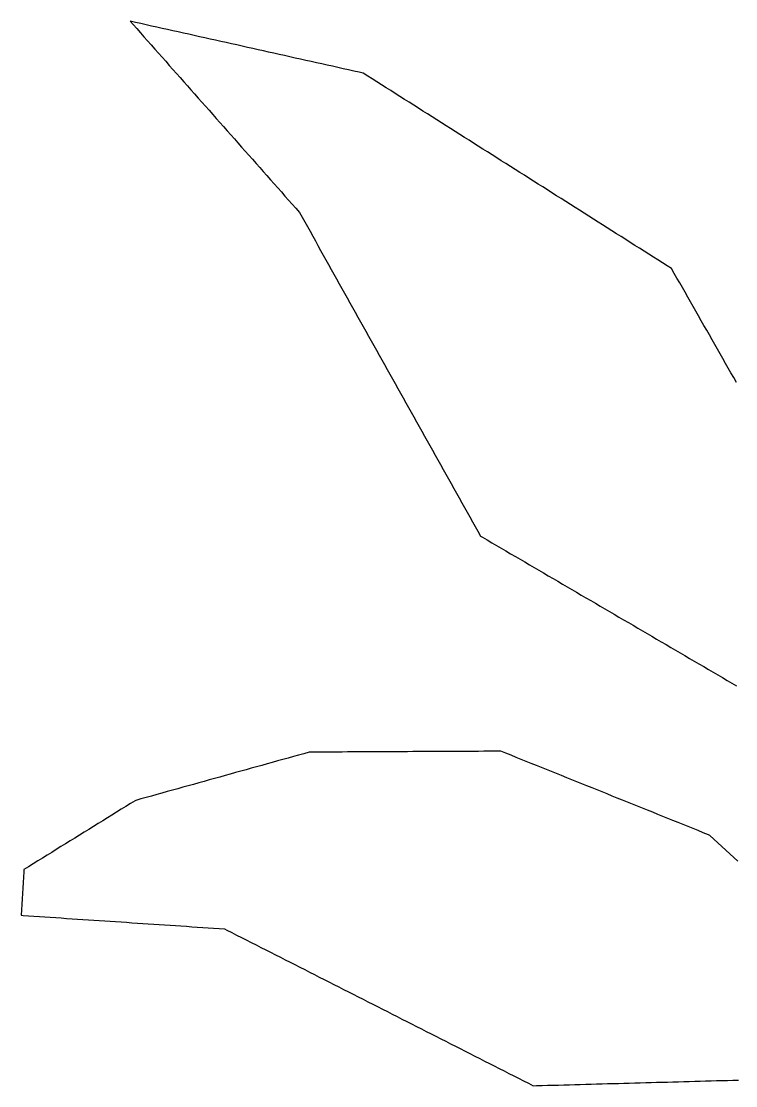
# Model space of a CAD drawing. Header units: millimetres. Extents: x 230 to 3347, y 514 to 5196.
# Drawn here: x 230.3 to 361.3, y 3060.4 to 3255.5 of the extents above; entities that cross this region are included whole.
import ezdxf

# ---------------------------------------------------------------- set-up
doc = ezdxf.new("R2010")
doc.units = ezdxf.units.MM
doc.layers.add('ALL_ISLANDS', color=7, linetype='Continuous')
doc.layers.add('OUTLINE_ISLAND_01', color=7, linetype='Continuous')

msp = doc.modelspace()

# ---------------------------------------------------------------- linework, layer by layer
at = {"layer": 'ALL_ISLANDS'}
for points in [[(361.4411, 3189.328), (360.9461, 3190.1969), (360.451, 3191.0658), (359.956, 3191.9346), (359.461, 3192.8035), (358.9659, 3193.6724), (358.4709, 3194.5412), (357.9758, 3195.4101), (357.4808, 3196.279), (356.9858, 3197.1479), (356.4907, 3198.0167), (355.9957, 3198.8856), (355.5007, 3199.7545), (355.0056, 3200.6233), (354.5106, 3201.4922), (354.0155, 3202.3611), (353.5205, 3203.23), (353.0255, 3204.0988), (352.5304, 3204.9677), (352.0354, 3205.8366), (351.5404, 3206.7054), (351.0453, 3207.5743), (350.5503, 3208.4432), (350.0552, 3209.3121), (349.5602, 3210.1809), (348.746, 3210.6967), (347.9013, 3211.2318), (347.0565, 3211.767), (346.2118, 3212.3021), (345.367, 3212.8373), (344.5223, 3213.3724), (343.6775, 3213.9076), (342.8327, 3214.4427), (341.988, 3214.9779), (341.1432, 3215.513), (340.2985, 3216.0482), (339.4537, 3216.5833), (338.609, 3217.1185), (337.7642, 3217.6536), (336.9194, 3218.1888), (336.0747, 3218.7239), (335.2299, 3219.2591), (334.3852, 3219.7942), (333.5404, 3220.3294), (332.6956, 3220.8645), (331.8509, 3221.3997), (331.0061, 3221.9348), (330.1614, 3222.47), (329.3166, 3223.0051), (328.4719, 3223.5403), (327.6271, 3224.0754), (326.7823, 3224.6106), (325.9376, 3225.1457), (325.0928, 3225.6809), (324.2481, 3226.216), (323.4033, 3226.7512), (322.5586, 3227.2863), (321.7138, 3227.8215), (320.869, 3228.3566), (320.0243, 3228.8918), (319.1795, 3229.4269), (318.3348, 3229.9621), (317.49, 3230.4972), (316.6453, 3231.0324), (315.8005, 3231.5675), (314.9557, 3232.1026), (314.111, 3232.6378), (313.2662, 3233.1729), (312.4215, 3233.7081), (311.5767, 3234.2432), (310.7319, 3234.7784), (309.8872, 3235.3135), (309.0424, 3235.8487), (308.1977, 3236.3838), (307.3529, 3236.919), (306.5082, 3237.4541), (305.6634, 3237.9893), (304.8186, 3238.5244), (303.9739, 3239.0596), (303.1291, 3239.5947), (302.2844, 3240.1299), (301.4396, 3240.665), (300.5949, 3241.2002), (299.7501, 3241.7353), (298.9053, 3242.2705), (298.0606, 3242.8056), (297.2158, 3243.3408), (296.3711, 3243.8759), (295.5263, 3244.4111), (294.6815, 3244.9462), (293.8368, 3245.4814), (292.992, 3246.0165), (292.2737, 3246.1764), (291.2976, 3246.3937), (290.3215, 3246.611), (289.3454, 3246.8283), (288.3693, 3247.0456), (287.3932, 3247.2629), (286.4171, 3247.4802), (285.441, 3247.6975), (284.4648, 3247.9148), (283.4887, 3248.1321), (282.5126, 3248.3494), (281.5365, 3248.5667), (280.5604, 3248.784), (279.5843, 3249.0013), (278.6082, 3249.2186), (277.6321, 3249.4359), (276.656, 3249.6532), (275.6799, 3249.8705), (274.7038, 3250.0878), (273.7277, 3250.3051), (272.7516, 3250.5224), (271.7755, 3250.7397), (270.7994, 3250.957), (269.8233, 3251.1743), (268.8472, 3251.3916), (267.8711, 3251.6089), (266.895, 3251.8262), (265.9189, 3252.0435), (264.9427, 3252.2608), (263.9666, 3252.4781), (262.9905, 3252.6954), (262.0144, 3252.9127), (261.0383, 3253.13), (260.0622, 3253.3473), (259.0861, 3253.5646), (258.11, 3253.7819), (257.1339, 3253.9992), (256.1578, 3254.2165), (255.1817, 3254.4338), (254.2056, 3254.6511), (253.2295, 3254.8684), (252.2534, 3255.0857), (251.2773, 3255.303), (250.3012, 3255.5203), (250.8309, 3254.9221), (251.4938, 3254.1734), (252.1567, 3253.4247), (252.8197, 3252.676), (253.4826, 3251.9274), (254.1455, 3251.1787), (254.8084, 3250.43), (255.4714, 3249.6813), (256.1343, 3248.9327), (256.7972, 3248.184), (257.4602, 3247.4353), (258.1231, 3246.6866), (258.786, 3245.9379), (259.449, 3245.1893), (260.1119, 3244.4406), (260.7748, 3243.6919), (261.4378, 3242.9432), (262.1007, 3242.1945), (262.7636, 3241.4459), (263.4266, 3240.6972), (264.0895, 3239.9485), (264.7524, 3239.1998), (265.4154, 3238.4511), (266.0783, 3237.7025), (266.7412, 3236.9538), (267.4042, 3236.2051), (268.0671, 3235.4564), (268.73, 3234.7077), (269.393, 3233.9591), (270.0559, 3233.2104), (270.7188, 3232.4617), (271.3817, 3231.713), (272.0447, 3230.9643), (272.7076, 3230.2157), (273.3705, 3229.467), (274.0335, 3228.7183), (274.6964, 3227.9696), (275.3593, 3227.2209), (276.0223, 3226.4723), (276.6852, 3225.7236), (277.3481, 3224.9749), (278.0111, 3224.2262), (278.674, 3223.4775), (279.3369, 3222.7289), (279.9999, 3221.9802), (280.6628, 3221.2315), (281.3257, 3220.4828), (281.798, 3219.6381), (282.286, 3218.7653), (282.774, 3217.8925), (283.2621, 3217.0196), (283.7501, 3216.1468), (284.2381, 3215.274), (284.7261, 3214.4011), (285.2141, 3213.5283), (285.7022, 3212.6555), (286.1902, 3211.7826), (286.6782, 3210.9098), (287.1662, 3210.037), (287.6542, 3209.1641), (288.1423, 3208.2913), (288.6303, 3207.4185), (289.1183, 3206.5456), (289.6063, 3205.6728), (290.0943, 3204.8), (290.5823, 3203.9271), (291.0704, 3203.0543), (291.5584, 3202.1815), (292.0464, 3201.3086), (292.5344, 3200.4358), (293.0224, 3199.563), (293.5105, 3198.6901), (293.9985, 3197.8173), (294.4865, 3196.9445), (294.9745, 3196.0716), (295.4625, 3195.1988), (295.9506, 3194.326), (296.4386, 3193.4531), (296.9266, 3192.5803), (297.4146, 3191.7075), (297.9026, 3190.8346), (298.3906, 3189.9618), (298.8787, 3189.089), (299.3667, 3188.2161), (299.8547, 3187.3433), (300.3427, 3186.4705), (300.8307, 3185.5976), (301.3188, 3184.7248), (301.8068, 3183.852), (302.2948, 3182.9791), (302.7828, 3182.1063), (303.2708, 3181.2335), (303.7589, 3180.3606), (304.2469, 3179.4878), (304.7349, 3178.615), (305.2229, 3177.7421), (305.7109, 3176.8693), (306.199, 3175.9965), (306.687, 3175.1236), (307.175, 3174.2508), (307.663, 3173.378), (308.151, 3172.5052), (308.639, 3171.6323), (309.1271, 3170.7595), (309.6151, 3169.8867), (310.1031, 3169.0138), (310.5911, 3168.141), (311.0791, 3167.2682), (311.5672, 3166.3953), (312.0552, 3165.5225), (312.5432, 3164.6497), (313.0312, 3163.7768), (313.5192, 3162.904), (314.0073, 3162.0312), (314.4953, 3161.1583), (314.8676, 3160.9406), (315.7308, 3160.4358), (316.5941, 3159.9311), (317.4573, 3159.4263), (318.3206, 3158.9215), (319.1838, 3158.4167), (320.0471, 3157.912), (320.9103, 3157.4072), (321.7736, 3156.9024), (322.6368, 3156.3976), (323.5001, 3155.8929), (324.3633, 3155.3881), (325.2266, 3154.8833), (326.0898, 3154.3785), (326.9531, 3153.8737), (327.8163, 3153.369), (328.6796, 3152.8642), (329.5428, 3152.3594), (330.4061, 3151.8546), (331.2693, 3151.3499), (332.1326, 3150.8451), (332.9958, 3150.3403), (333.8591, 3149.8355), (334.7223, 3149.3308), (335.5856, 3148.826), (336.4488, 3148.3212), (337.3121, 3147.8164), (338.1753, 3147.3117), (339.0386, 3146.8069), (339.9018, 3146.3021), (340.7651, 3145.7973), (341.6283, 3145.2925), (342.4916, 3144.7878), (343.3548, 3144.283), (344.2181, 3143.7782), (345.0813, 3143.2734), (345.9446, 3142.7687), (346.8078, 3142.2639), (347.6711, 3141.7591), (348.5343, 3141.2543), (349.3976, 3140.7496), (350.2608, 3140.2448), (351.1241, 3139.74), (351.9873, 3139.2352), (352.8506, 3138.7305), (353.7138, 3138.2257), (354.5771, 3137.7209), (355.4403, 3137.2161), (356.3036, 3136.7113), (357.1668, 3136.2066), (358.0301, 3135.7018), (358.8933, 3135.197), (359.7566, 3134.6922), (360.6198, 3134.1875), (361.4831, 3133.6827)], [(361.7322, 3101.5226), (360.9984, 3102.202), (360.2647, 3102.8815), (359.5309, 3103.5609), (358.7971, 3104.2403), (358.0634, 3104.9197), (357.3296, 3105.5991), (356.5959, 3106.2785), (356.3039, 3106.396), (355.3762, 3106.7694), (354.4485, 3107.1427), (353.5208, 3107.5161), (352.5931, 3107.8895), (351.6654, 3108.2628), (350.7378, 3108.6362), (349.8101, 3109.0095), (348.8824, 3109.3829), (347.9547, 3109.7563), (347.027, 3110.1296), (346.0993, 3110.503), (345.1716, 3110.8763), (344.2439, 3111.2497), (343.3163, 3111.6231), (342.3886, 3111.9964), (341.4609, 3112.3698), (340.5332, 3112.7431), (339.6055, 3113.1165), (338.6778, 3113.4899), (337.7501, 3113.8632), (336.8225, 3114.2366), (335.8948, 3114.6099), (334.9671, 3114.9833), (334.0394, 3115.3567), (333.1117, 3115.73), (332.184, 3116.1034), (331.2563, 3116.4767), (330.3286, 3116.8501), (329.401, 3117.2234), (328.4733, 3117.5968), (327.5456, 3117.9702), (326.6179, 3118.3435), (325.6902, 3118.7169), (324.7625, 3119.0902), (323.8348, 3119.4636), (322.9071, 3119.837), (321.9795, 3120.2103), (321.0518, 3120.5837), (320.1241, 3120.957), (319.1964, 3121.3304), (318.2687, 3121.7038), (318.1401, 3121.7031), (317.1402, 3121.6982), (316.1402, 3121.6932), (315.1402, 3121.6883), (314.1402, 3121.6833), (313.1402, 3121.6784), (312.1402, 3121.6734), (311.1402, 3121.6685), (310.1402, 3121.6635), (309.1402, 3121.6586), (308.1403, 3121.6537), (307.1403, 3121.6487), (306.1403, 3121.6438), (305.1403, 3121.6388), (304.1403, 3121.6339), (303.1403, 3121.6289), (302.1403, 3121.624), (301.1403, 3121.619), (300.1404, 3121.6141), (299.1404, 3121.6091), (298.1404, 3121.6042), (297.1404, 3121.5992), (296.1404, 3121.5943), (295.1404, 3121.5893), (294.1404, 3121.5844), (293.1404, 3121.5795), (292.1405, 3121.5745), (291.1405, 3121.5696), (290.1405, 3121.5646), (289.1405, 3121.5597), (288.1405, 3121.5547), (287.1405, 3121.5498), (286.1405, 3121.5448), (285.1405, 3121.5399), (284.1406, 3121.5349), (283.1406, 3121.53), (283.0959, 3121.5176), (282.1323, 3121.2502), (281.1687, 3120.9827), (280.2051, 3120.7153), (279.2416, 3120.4479), (278.278, 3120.1805), (277.3144, 3119.913), (276.3508, 3119.6456), (275.3873, 3119.3782), (274.4237, 3119.1108), (273.4601, 3118.8434), (272.4965, 3118.5759), (271.5329, 3118.3085), (270.5694, 3118.0411), (269.6058, 3117.7737), (268.6422, 3117.5062), (267.6786, 3117.2388), (266.715, 3116.9714), (265.7515, 3116.704), (264.7879, 3116.4366), (263.8243, 3116.1691), (262.8607, 3115.9017), (261.8971, 3115.6343), (260.9336, 3115.3669), (259.97, 3115.0994), (259.0064, 3114.832), (258.0428, 3114.5646), (257.0792, 3114.2972), (256.1157, 3114.0297), (255.1521, 3113.7623), (254.1885, 3113.4949), (253.2249, 3113.2275), (252.2613, 3112.9601), (251.2978, 3112.6926), (251.2036, 3112.6343), (250.3532, 3112.1081), (249.5029, 3111.5819), (248.6525, 3111.0557), (247.8022, 3110.5295), (246.9518, 3110.0033), (246.1015, 3109.4771), (245.2511, 3108.9508), (244.4008, 3108.4246), (243.5504, 3107.8984), (242.7001, 3107.3722), (241.8497, 3106.846), (240.9994, 3106.3198), (240.149, 3105.7936), (239.2987, 3105.2673), (238.4483, 3104.7411), (237.598, 3104.2149), (236.7476, 3103.6887), (235.8973, 3103.1625), (235.0469, 3102.6363), (234.1965, 3102.1101), (233.3462, 3101.5838), (232.4958, 3101.0576), (231.6455, 3100.5314), (230.7951, 3100.0052), (230.7726, 3099.6061), (230.7163, 3098.6077), (230.66, 3097.6093), (230.6037, 3096.6108), (230.5474, 3095.6124), (230.4911, 3094.614), (230.4348, 3093.6156), (230.3785, 3092.6172), (230.3222, 3091.6188), (230.6565, 3091.5965), (231.6543, 3091.5302), (232.6521, 3091.4638), (233.6499, 3091.3974), (234.6477, 3091.3311), (235.6454, 3091.2647), (236.6432, 3091.1983), (237.641, 3091.1319), (238.6388, 3091.0656), (239.6366, 3090.9992), (240.6344, 3090.9328), (241.6322, 3090.8665), (242.63, 3090.8001), (243.6278, 3090.7337), (244.6256, 3090.6673), (245.6234, 3090.601), (246.6212, 3090.5346), (247.619, 3090.4682), (248.6168, 3090.4019), (249.6146, 3090.3355), (250.6124, 3090.2691), (251.6102, 3090.2027), (252.608, 3090.1364), (253.6058, 3090.07), (254.6036, 3090.0036), (255.6013, 3089.9373), (256.5991, 3089.8709), (257.5969, 3089.8045), (258.5947, 3089.7381), (259.5925, 3089.6718), (260.5903, 3089.6054), (261.5881, 3089.539), (262.5859, 3089.4727), (263.5837, 3089.4063), (264.5815, 3089.3399), (265.5793, 3089.2735), (266.5771, 3089.2072), (267.5749, 3089.1408), (268.0173, 3088.9161), (268.9088, 3088.4632), (269.8004, 3088.0103), (270.692, 3087.5574), (271.5835, 3087.1045), (272.4751, 3086.6516), (273.3667, 3086.1987), (274.2582, 3085.7458), (275.1498, 3085.2929), (276.0413, 3084.8401), (276.9329, 3084.3872), (277.8245, 3083.9343), (278.716, 3083.4814), (279.6076, 3083.0285), (280.4992, 3082.5756), (281.3907, 3082.1227), (282.2823, 3081.6698), (283.1739, 3081.2169), (284.0654, 3080.764), (284.957, 3080.3111), (285.8486, 3079.8582), (286.7401, 3079.4053), (287.6317, 3078.9525), (288.5233, 3078.4996), (289.4148, 3078.0467), (290.3064, 3077.5938), (291.198, 3077.1409), (292.0895, 3076.688), (292.9811, 3076.2351), (293.8727, 3075.7822), (294.7642, 3075.3293), (295.6558, 3074.8764), (296.5473, 3074.4235), (297.4389, 3073.9706), (298.3305, 3073.5177), (299.222, 3073.0649), (300.1136, 3072.612), (301.0052, 3072.1591), (301.8967, 3071.7062), (302.7883, 3071.2533), (303.6799, 3070.8004), (304.5714, 3070.3475), (305.463, 3069.8946), (306.3546, 3069.4417), (307.2461, 3068.9888), (308.1377, 3068.5359), (309.0293, 3068.083), (309.9208, 3067.6301), (310.8124, 3067.1773), (311.704, 3066.7244), (312.5955, 3066.2715), (313.4871, 3065.8186), (314.3786, 3065.3657), (315.2702, 3064.9128), (316.1618, 3064.4599), (317.0533, 3064.007), (317.9449, 3063.5541), (318.8365, 3063.1012), (319.728, 3062.6483), (320.6196, 3062.1954), (321.5112, 3061.7425), (322.4027, 3061.2897), (323.2943, 3060.8368), (324.1859, 3060.3839), (324.8165, 3060.4013), (325.8161, 3060.4288), (326.8157, 3060.4564), (327.8153, 3060.484), (328.8149, 3060.5115), (329.8146, 3060.5391), (330.8142, 3060.5667), (331.8138, 3060.5942), (332.8134, 3060.6218), (333.813, 3060.6494), (334.8127, 3060.677), (335.8123, 3060.7045), (336.8119, 3060.7321), (337.8115, 3060.7597), (338.8111, 3060.7872), (339.8108, 3060.8148), (340.8104, 3060.8424), (341.81, 3060.8699), (342.8096, 3060.8975), (343.8092, 3060.9251), (344.8089, 3060.9527), (345.8085, 3060.9802), (346.8081, 3061.0078), (347.8077, 3061.0354), (348.8073, 3061.0629), (349.807, 3061.0905), (350.8066, 3061.1181), (351.8062, 3061.1456), (352.8058, 3061.1732), (353.8054, 3061.2008), (354.8051, 3061.2284), (355.8047, 3061.2559), (356.8043, 3061.2835), (357.8039, 3061.3111), (358.8035, 3061.3386), (359.8032, 3061.3662), (360.8028, 3061.3938), (361.8024, 3061.4213)]]:
    msp.add_lwpolyline(points, dxfattribs=at)
at = {"layer": 'OUTLINE_ISLAND_01'}
for points in [[(361.4411, 3189.328), (360.9461, 3190.1969), (360.451, 3191.0658), (359.956, 3191.9346), (359.461, 3192.8035), (358.9659, 3193.6724), (358.4709, 3194.5412), (357.9758, 3195.4101), (357.4808, 3196.279), (356.9858, 3197.1479), (356.4907, 3198.0167), (355.9957, 3198.8856), (355.5007, 3199.7545), (355.0056, 3200.6233), (354.5106, 3201.4922), (354.0155, 3202.3611), (353.5205, 3203.23), (353.0255, 3204.0988), (352.5304, 3204.9677), (352.0354, 3205.8366), (351.5404, 3206.7054), (351.0453, 3207.5743), (350.5503, 3208.4432), (350.0552, 3209.3121), (349.5602, 3210.1809), (348.746, 3210.6967), (347.9013, 3211.2318), (347.0565, 3211.767), (346.2118, 3212.3021), (345.367, 3212.8373), (344.5223, 3213.3724), (343.6775, 3213.9076), (342.8327, 3214.4427), (341.988, 3214.9779), (341.1432, 3215.513), (340.2985, 3216.0482), (339.4537, 3216.5833), (338.609, 3217.1185), (337.7642, 3217.6536), (336.9194, 3218.1888), (336.0747, 3218.7239), (335.2299, 3219.2591), (334.3852, 3219.7942), (333.5404, 3220.3294), (332.6956, 3220.8645), (331.8509, 3221.3997), (331.0061, 3221.9348), (330.1614, 3222.47), (329.3166, 3223.0051), (328.4719, 3223.5403), (327.6271, 3224.0754), (326.7823, 3224.6106), (325.9376, 3225.1457), (325.0928, 3225.6809), (324.2481, 3226.216), (323.4033, 3226.7512), (322.5586, 3227.2863), (321.7138, 3227.8215), (320.869, 3228.3566), (320.0243, 3228.8918), (319.1795, 3229.4269), (318.3348, 3229.9621), (317.49, 3230.4972), (316.6453, 3231.0324), (315.8005, 3231.5675), (314.9557, 3232.1026), (314.111, 3232.6378), (313.2662, 3233.1729), (312.4215, 3233.7081), (311.5767, 3234.2432), (310.7319, 3234.7784), (309.8872, 3235.3135), (309.0424, 3235.8487), (308.1977, 3236.3838), (307.3529, 3236.919), (306.5082, 3237.4541), (305.6634, 3237.9893), (304.8186, 3238.5244), (303.9739, 3239.0596), (303.1291, 3239.5947), (302.2844, 3240.1299), (301.4396, 3240.665), (300.5949, 3241.2002), (299.7501, 3241.7353), (298.9053, 3242.2705), (298.0606, 3242.8056), (297.2158, 3243.3408), (296.3711, 3243.8759), (295.5263, 3244.4111), (294.6815, 3244.9462), (293.8368, 3245.4814), (292.992, 3246.0165), (292.2737, 3246.1764), (291.2976, 3246.3937), (290.3215, 3246.611), (289.3454, 3246.8283), (288.3693, 3247.0456), (287.3932, 3247.2629), (286.4171, 3247.4802), (285.441, 3247.6975), (284.4648, 3247.9148), (283.4887, 3248.1321), (282.5126, 3248.3494), (281.5365, 3248.5667), (280.5604, 3248.784), (279.5843, 3249.0013), (278.6082, 3249.2186), (277.6321, 3249.4359), (276.656, 3249.6532), (275.6799, 3249.8705), (274.7038, 3250.0878), (273.7277, 3250.3051), (272.7516, 3250.5224), (271.7755, 3250.7397), (270.7994, 3250.957), (269.8233, 3251.1743), (268.8472, 3251.3916), (267.8711, 3251.6089), (266.895, 3251.8262), (265.9189, 3252.0435), (264.9427, 3252.2608), (263.9666, 3252.4781), (262.9905, 3252.6954), (262.0144, 3252.9127), (261.0383, 3253.13), (260.0622, 3253.3473), (259.0861, 3253.5646), (258.11, 3253.7819), (257.1339, 3253.9992), (256.1578, 3254.2165), (255.1817, 3254.4338), (254.2056, 3254.6511), (253.2295, 3254.8684), (252.2534, 3255.0857), (251.2773, 3255.303), (250.3012, 3255.5203), (250.8309, 3254.9221), (251.4938, 3254.1734), (252.1567, 3253.4247), (252.8197, 3252.676), (253.4826, 3251.9274), (254.1455, 3251.1787), (254.8084, 3250.43), (255.4714, 3249.6813), (256.1343, 3248.9327), (256.7972, 3248.184), (257.4602, 3247.4353), (258.1231, 3246.6866), (258.786, 3245.9379), (259.449, 3245.1893), (260.1119, 3244.4406), (260.7748, 3243.6919), (261.4378, 3242.9432), (262.1007, 3242.1945), (262.7636, 3241.4459), (263.4266, 3240.6972), (264.0895, 3239.9485), (264.7524, 3239.1998), (265.4154, 3238.4511), (266.0783, 3237.7025), (266.7412, 3236.9538), (267.4042, 3236.2051), (268.0671, 3235.4564), (268.73, 3234.7077), (269.393, 3233.9591), (270.0559, 3233.2104), (270.7188, 3232.4617), (271.3817, 3231.713), (272.0447, 3230.9643), (272.7076, 3230.2157), (273.3705, 3229.467), (274.0335, 3228.7183), (274.6964, 3227.9696), (275.3593, 3227.2209), (276.0223, 3226.4723), (276.6852, 3225.7236), (277.3481, 3224.9749), (278.0111, 3224.2262), (278.674, 3223.4775), (279.3369, 3222.7289), (279.9999, 3221.9802), (280.6628, 3221.2315), (281.3257, 3220.4828), (281.798, 3219.6381), (282.286, 3218.7653), (282.774, 3217.8925), (283.2621, 3217.0196), (283.7501, 3216.1468), (284.2381, 3215.274), (284.7261, 3214.4011), (285.2141, 3213.5283), (285.7022, 3212.6555), (286.1902, 3211.7826), (286.6782, 3210.9098), (287.1662, 3210.037), (287.6542, 3209.1641), (288.1423, 3208.2913), (288.6303, 3207.4185), (289.1183, 3206.5456), (289.6063, 3205.6728), (290.0943, 3204.8), (290.5823, 3203.9271), (291.0704, 3203.0543), (291.5584, 3202.1815), (292.0464, 3201.3086), (292.5344, 3200.4358), (293.0224, 3199.563), (293.5105, 3198.6901), (293.9985, 3197.8173), (294.4865, 3196.9445), (294.9745, 3196.0716), (295.4625, 3195.1988), (295.9506, 3194.326), (296.4386, 3193.4531), (296.9266, 3192.5803), (297.4146, 3191.7075), (297.9026, 3190.8346), (298.3906, 3189.9618), (298.8787, 3189.089), (299.3667, 3188.2161), (299.8547, 3187.3433), (300.3427, 3186.4705), (300.8307, 3185.5976), (301.3188, 3184.7248), (301.8068, 3183.852), (302.2948, 3182.9791), (302.7828, 3182.1063), (303.2708, 3181.2335), (303.7589, 3180.3606), (304.2469, 3179.4878), (304.7349, 3178.615), (305.2229, 3177.7421), (305.7109, 3176.8693), (306.199, 3175.9965), (306.687, 3175.1236), (307.175, 3174.2508), (307.663, 3173.378), (308.151, 3172.5052), (308.639, 3171.6323), (309.1271, 3170.7595), (309.6151, 3169.8867), (310.1031, 3169.0138), (310.5911, 3168.141), (311.0791, 3167.2682), (311.5672, 3166.3953), (312.0552, 3165.5225), (312.5432, 3164.6497), (313.0312, 3163.7768), (313.5192, 3162.904), (314.0073, 3162.0312), (314.4953, 3161.1583), (314.8676, 3160.9406), (315.7308, 3160.4358), (316.5941, 3159.9311), (317.4573, 3159.4263), (318.3206, 3158.9215), (319.1838, 3158.4167), (320.0471, 3157.912), (320.9103, 3157.4072), (321.7736, 3156.9024), (322.6368, 3156.3976), (323.5001, 3155.8929), (324.3633, 3155.3881), (325.2266, 3154.8833), (326.0898, 3154.3785), (326.9531, 3153.8737), (327.8163, 3153.369), (328.6796, 3152.8642), (329.5428, 3152.3594), (330.4061, 3151.8546), (331.2693, 3151.3499), (332.1326, 3150.8451), (332.9958, 3150.3403), (333.8591, 3149.8355), (334.7223, 3149.3308), (335.5856, 3148.826), (336.4488, 3148.3212), (337.3121, 3147.8164), (338.1753, 3147.3117), (339.0386, 3146.8069), (339.9018, 3146.3021), (340.7651, 3145.7973), (341.6283, 3145.2925), (342.4916, 3144.7878), (343.3548, 3144.283), (344.2181, 3143.7782), (345.0813, 3143.2734), (345.9446, 3142.7687), (346.8078, 3142.2639), (347.6711, 3141.7591), (348.5343, 3141.2543), (349.3976, 3140.7496), (350.2608, 3140.2448), (351.1241, 3139.74), (351.9873, 3139.2352), (352.8506, 3138.7305), (353.7138, 3138.2257), (354.5771, 3137.7209), (355.4403, 3137.2161), (356.3036, 3136.7113), (357.1668, 3136.2066), (358.0301, 3135.7018), (358.8933, 3135.197), (359.7566, 3134.6922), (360.6198, 3134.1875), (361.4831, 3133.6827)], [(361.7322, 3101.5226), (360.9984, 3102.202), (360.2647, 3102.8815), (359.5309, 3103.5609), (358.7971, 3104.2403), (358.0634, 3104.9197), (357.3296, 3105.5991), (356.5959, 3106.2785), (356.3039, 3106.396), (355.3762, 3106.7694), (354.4485, 3107.1427), (353.5208, 3107.5161), (352.5931, 3107.8895), (351.6654, 3108.2628), (350.7378, 3108.6362), (349.8101, 3109.0095), (348.8824, 3109.3829), (347.9547, 3109.7563), (347.027, 3110.1296), (346.0993, 3110.503), (345.1716, 3110.8763), (344.2439, 3111.2497), (343.3163, 3111.6231), (342.3886, 3111.9964), (341.4609, 3112.3698), (340.5332, 3112.7431), (339.6055, 3113.1165), (338.6778, 3113.4899), (337.7501, 3113.8632), (336.8225, 3114.2366), (335.8948, 3114.6099), (334.9671, 3114.9833), (334.0394, 3115.3567), (333.1117, 3115.73), (332.184, 3116.1034), (331.2563, 3116.4767), (330.3286, 3116.8501), (329.401, 3117.2234), (328.4733, 3117.5968), (327.5456, 3117.9702), (326.6179, 3118.3435), (325.6902, 3118.7169), (324.7625, 3119.0902), (323.8348, 3119.4636), (322.9071, 3119.837), (321.9795, 3120.2103), (321.0518, 3120.5837), (320.1241, 3120.957), (319.1964, 3121.3304), (318.2687, 3121.7038), (318.1401, 3121.7031), (317.1402, 3121.6982), (316.1402, 3121.6932), (315.1402, 3121.6883), (314.1402, 3121.6833), (313.1402, 3121.6784), (312.1402, 3121.6734), (311.1402, 3121.6685), (310.1402, 3121.6635), (309.1402, 3121.6586), (308.1403, 3121.6537), (307.1403, 3121.6487), (306.1403, 3121.6438), (305.1403, 3121.6388), (304.1403, 3121.6339), (303.1403, 3121.6289), (302.1403, 3121.624), (301.1403, 3121.619), (300.1404, 3121.6141), (299.1404, 3121.6091), (298.1404, 3121.6042), (297.1404, 3121.5992), (296.1404, 3121.5943), (295.1404, 3121.5893), (294.1404, 3121.5844), (293.1404, 3121.5795), (292.1405, 3121.5745), (291.1405, 3121.5696), (290.1405, 3121.5646), (289.1405, 3121.5597), (288.1405, 3121.5547), (287.1405, 3121.5498), (286.1405, 3121.5448), (285.1405, 3121.5399), (284.1406, 3121.5349), (283.1406, 3121.53), (283.0959, 3121.5176), (282.1323, 3121.2502), (281.1687, 3120.9827), (280.2051, 3120.7153), (279.2416, 3120.4479), (278.278, 3120.1805), (277.3144, 3119.913), (276.3508, 3119.6456), (275.3873, 3119.3782), (274.4237, 3119.1108), (273.4601, 3118.8434), (272.4965, 3118.5759), (271.5329, 3118.3085), (270.5694, 3118.0411), (269.6058, 3117.7737), (268.6422, 3117.5062), (267.6786, 3117.2388), (266.715, 3116.9714), (265.7515, 3116.704), (264.7879, 3116.4366), (263.8243, 3116.1691), (262.8607, 3115.9017), (261.8971, 3115.6343), (260.9336, 3115.3669), (259.97, 3115.0994), (259.0064, 3114.832), (258.0428, 3114.5646), (257.0792, 3114.2972), (256.1157, 3114.0297), (255.1521, 3113.7623), (254.1885, 3113.4949), (253.2249, 3113.2275), (252.2613, 3112.9601), (251.2978, 3112.6926), (251.2036, 3112.6343), (250.3532, 3112.1081), (249.5029, 3111.5819), (248.6525, 3111.0557), (247.8022, 3110.5295), (246.9518, 3110.0033), (246.1015, 3109.4771), (245.2511, 3108.9508), (244.4008, 3108.4246), (243.5504, 3107.8984), (242.7001, 3107.3722), (241.8497, 3106.846), (240.9994, 3106.3198), (240.149, 3105.7936), (239.2987, 3105.2673), (238.4483, 3104.7411), (237.598, 3104.2149), (236.7476, 3103.6887), (235.8973, 3103.1625), (235.0469, 3102.6363), (234.1965, 3102.1101), (233.3462, 3101.5838), (232.4958, 3101.0576), (231.6455, 3100.5314), (230.7951, 3100.0052), (230.7726, 3099.6061), (230.7163, 3098.6077), (230.66, 3097.6093), (230.6037, 3096.6108), (230.5474, 3095.6124), (230.4911, 3094.614), (230.4348, 3093.6156), (230.3785, 3092.6172), (230.3222, 3091.6188), (230.6565, 3091.5965), (231.6543, 3091.5302), (232.6521, 3091.4638), (233.6499, 3091.3974), (234.6477, 3091.3311), (235.6454, 3091.2647), (236.6432, 3091.1983), (237.641, 3091.1319), (238.6388, 3091.0656), (239.6366, 3090.9992), (240.6344, 3090.9328), (241.6322, 3090.8665), (242.63, 3090.8001), (243.6278, 3090.7337), (244.6256, 3090.6673), (245.6234, 3090.601), (246.6212, 3090.5346), (247.619, 3090.4682), (248.6168, 3090.4019), (249.6146, 3090.3355), (250.6124, 3090.2691), (251.6102, 3090.2027), (252.608, 3090.1364), (253.6058, 3090.07), (254.6036, 3090.0036), (255.6013, 3089.9373), (256.5991, 3089.8709), (257.5969, 3089.8045), (258.5947, 3089.7381), (259.5925, 3089.6718), (260.5903, 3089.6054), (261.5881, 3089.539), (262.5859, 3089.4727), (263.5837, 3089.4063), (264.5815, 3089.3399), (265.5793, 3089.2735), (266.5771, 3089.2072), (267.5749, 3089.1408), (268.0173, 3088.9161), (268.9088, 3088.4632), (269.8004, 3088.0103), (270.692, 3087.5574), (271.5835, 3087.1045), (272.4751, 3086.6516), (273.3667, 3086.1987), (274.2582, 3085.7458), (275.1498, 3085.2929), (276.0413, 3084.8401), (276.9329, 3084.3872), (277.8245, 3083.9343), (278.716, 3083.4814), (279.6076, 3083.0285), (280.4992, 3082.5756), (281.3907, 3082.1227), (282.2823, 3081.6698), (283.1739, 3081.2169), (284.0654, 3080.764), (284.957, 3080.3111), (285.8486, 3079.8582), (286.7401, 3079.4053), (287.6317, 3078.9525), (288.5233, 3078.4996), (289.4148, 3078.0467), (290.3064, 3077.5938), (291.198, 3077.1409), (292.0895, 3076.688), (292.9811, 3076.2351), (293.8727, 3075.7822), (294.7642, 3075.3293), (295.6558, 3074.8764), (296.5473, 3074.4235), (297.4389, 3073.9706), (298.3305, 3073.5177), (299.222, 3073.0649), (300.1136, 3072.612), (301.0052, 3072.1591), (301.8967, 3071.7062), (302.7883, 3071.2533), (303.6799, 3070.8004), (304.5714, 3070.3475), (305.463, 3069.8946), (306.3546, 3069.4417), (307.2461, 3068.9888), (308.1377, 3068.5359), (309.0293, 3068.083), (309.9208, 3067.6301), (310.8124, 3067.1773), (311.704, 3066.7244), (312.5955, 3066.2715), (313.4871, 3065.8186), (314.3786, 3065.3657), (315.2702, 3064.9128), (316.1618, 3064.4599), (317.0533, 3064.007), (317.9449, 3063.5541), (318.8365, 3063.1012), (319.728, 3062.6483), (320.6196, 3062.1954), (321.5112, 3061.7425), (322.4027, 3061.2897), (323.2943, 3060.8368), (324.1859, 3060.3839), (324.8165, 3060.4013), (325.8161, 3060.4288), (326.8157, 3060.4564), (327.8153, 3060.484), (328.8149, 3060.5115), (329.8146, 3060.5391), (330.8142, 3060.5667), (331.8138, 3060.5942), (332.8134, 3060.6218), (333.813, 3060.6494), (334.8127, 3060.677), (335.8123, 3060.7045), (336.8119, 3060.7321), (337.8115, 3060.7597), (338.8111, 3060.7872), (339.8108, 3060.8148), (340.8104, 3060.8424), (341.81, 3060.8699), (342.8096, 3060.8975), (343.8092, 3060.9251), (344.8089, 3060.9527), (345.8085, 3060.9802), (346.8081, 3061.0078), (347.8077, 3061.0354), (348.8073, 3061.0629), (349.807, 3061.0905), (350.8066, 3061.1181), (351.8062, 3061.1456), (352.8058, 3061.1732), (353.8054, 3061.2008), (354.8051, 3061.2284), (355.8047, 3061.2559), (356.8043, 3061.2835), (357.8039, 3061.3111), (358.8035, 3061.3386), (359.8032, 3061.3662), (360.8028, 3061.3938), (361.8024, 3061.4213)]]:
    msp.add_lwpolyline(points, dxfattribs=at)

doc.saveas('drawing.dxf')
